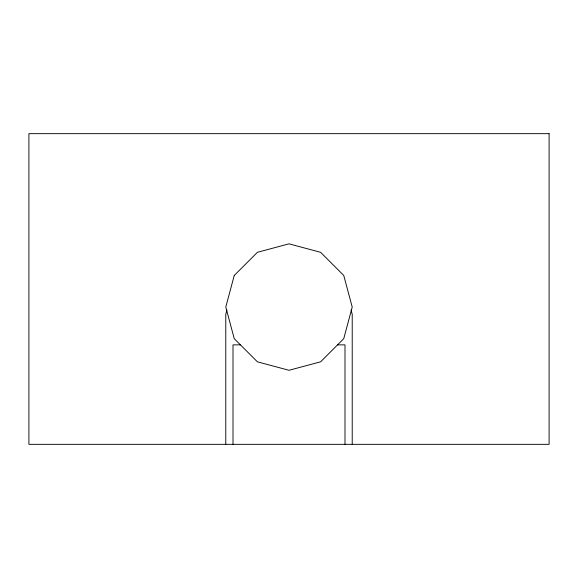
<?xml version="1.0" encoding="UTF-8"?>
<svg xmlns="http://www.w3.org/2000/svg" width="578" height="578" viewBox="0 0 578 578"><rect width="100%" height="100%" fill="white"/><g stroke="black" fill="none" stroke-linecap="round" stroke-linejoin="round"><path stroke-width="0.87" d="M226.923 310.018L225.781 314.288L225.781 444.338M240.441 344.864L233.006 344.864L233.006 444.338M337.559 344.864L344.994 344.864L344.994 444.338M351.077 310.018L352.219 314.288L352.219 444.338M234.249 275.453L225.781 307.062L234.249 338.672L257.391 361.814L289 370.281L320.609 361.814L343.751 338.672L352.219 307.062L343.751 275.453L320.609 252.311L289 243.844L257.391 252.311L234.249 275.453M549.1 133.662L28.9 133.662L28.9 444.338L549.1 444.338L549.1 133.662"/></g></svg>
